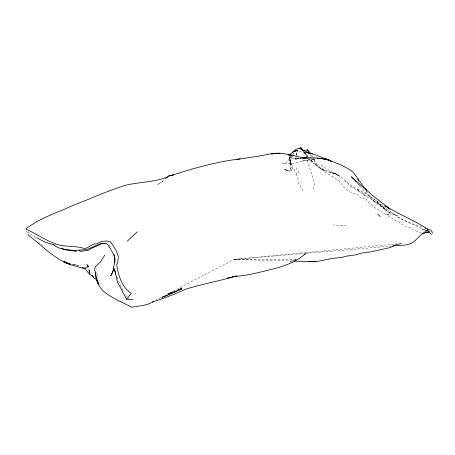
<?xml version="1.0" encoding="UTF-8"?>
<svg xmlns="http://www.w3.org/2000/svg" width="455" height="455" viewBox="0 0 455 455"><rect width="100%" height="100%" fill="white"/><g stroke="black" fill="none" stroke-linecap="round" stroke-linejoin="round"><path stroke-width="0.34" stroke-dasharray="2.27 1.71" d="M97.922 280.166L97.842 276.43L96.09 272.044M296.609 155.018L296.893 152.402L296.455 155.434M290.244 156.571L289.977 158.641L290.512 163.169L289.767 156.935M296.45 155.474L297.377 150.656M290.08 156.873L289.221 160.126L290.415 155.189M296.973 152.198L297.377 150.582M296.103 157.254L295.238 160.274L296.08 157.646M312.955 189.126L314.803 184.002L306.943 158.983M291.911 156.23L290.58 158.653L290.091 164.232L290.893 169.527L288.857 171.046L289.63 171.08L284.728 169.396L287.702 170.835L289.898 171.29L292.406 170.13L292.582 167.406L289.693 160.382L290.04 156.19L290.165 160.86L291.371 164.369L289.693 160.382L290.091 164.232L291.2 159.182L293.577 153.198L292.247 155.621M289.659 158.488L287.065 162.128L285.103 163.863L282.242 163.464C289.596 164.966 296.984 162.327 304.19 160.831L301.904 161.121L309.588 159.853M299.652 152.106L301.068 151.071L303.053 151.407L305.436 152.874M294.976 259.976L296.614 259.077M155.377 300.402L161.673 297.126M166.706 294.504L167.963 293.845M173.179 291.177L234.046 259.413L396.567 243.908M295.995 159.267L301.318 157.834M294.436 260.271L290.159 261.295L294.76 260.26M298.594 158.147L292.628 158.914L298.719 158.033M301.466 158.09L299.447 158.334L301.568 158.152M292.298 261.107L234.046 259.413L303.451 253.543M306.283 253.304L391.272 246.115M290.893 169.527L292.121 169.431M298.685 158.039L297.422 158.135L301.597 158.306M315.053 158.755L316.441 158.676M234.046 259.413L295.983 259.663M346.562 225.845L336.808 225.623L333.231 224.901M71.97 264.389L76.861 265.06L79.483 265.891L73.261 264.708M73.676 264.622L76.861 265.06M314.115 159.597C318.415 170.864 331.479 170.517 339.817 176.58L335.204 173.531L332.69 172.718L336.7 174.316L333.754 173.145C340.3 174.822 344.06 180.771 349.554 184.184C353.04 187.551 357.846 188.683 361.708 191.492C372.457 197.55 382.268 205.114 392.022 212.747M329.579 172.115L335.09 173.486L324.131 167.417L320.616 164.755M421.25 232.71L414.186 230.418L410.2 227.534L404.376 225.993L399.018 222.034L393.763 220.027L392.187 218.138L386.67 214.931M421.961 226.926L410.962 223.195L396.948 216.614M285.666 169.988L287.702 170.835L282.538 168.157M421.415 228.325C413.185 224.378 404.535 221.528 396.794 216.557M338.207 175.016C330.523 171.78 321.196 171.495 315.429 164.471L317.567 166.075L314.928 164.773L308.837 159.176M385.624 209.994L391.061 213.577M386.067 214.578L374.385 207.406L366.758 200.774L366.002 198.061L362.379 199.159L357.215 193.824C349.303 193.802 343.593 187.329 339.424 181.34C330.683 174.72 319.211 170.557 313.876 160.183M35.911 237.356L29.865 233.79L28.039 231.658M389.935 213.008L386.42 210.739L383.229 207.764L385.374 209.63L375.949 203.22L372.696 199.722L375.949 203.22M304.059 151.936L306.625 153.608M369.727 196.031L376.803 201.229L385.089 209.084L376.058 201.804L390.896 213.059M381.882 206.343C376.131 200.644 367.424 198.761 362.203 192.704L365.263 195.821C358.654 190.207 349.861 187.511 344.56 180.282M128.435 298.008L129.391 298.747M38.169 241.918L44.709 247.31M315.634 164.5L310.435 159.824L313.705 162.799M303.474 151.703L305.254 153.454L303.826 151.959M374.96 202.162L366.326 193.602L358.512 184.372M289.96 167.605L290.933 168.663M125.836 295.363L127.07 296.791M357.238 182.921L359.962 186.106L357.732 183.445M310.901 160.467L311.703 161.406L310.492 159.881M369.978 196.242L366.508 191.726L367.1 192.88L366.156 191.049M307.119 157.328L303.536 151.959M307.705 156.196L305.134 152.482M304.452 152.01L307.33 156.583M306.926 155.57L307.58 156.543M109.393 245.33L110.701 247.429M310.253 154.478L311.664 156.804M297.94 182L303.058 191.06M296.154 167.741L300.135 174.885M293.941 168.936L297.65 175.744M311.55 154.979L312.528 156.827M26.6 230.776L28 233.756M295.852 173.981L299.009 181.136M122.884 290.33L118.584 281.287L116.52 275.889M116.474 276.037L117.498 278.505M290.267 163.618L292.07 168.538M304.714 152.601L306.721 158.346M162.566 181.192L157.396 184.741L163.254 180.726L162.566 181.192M309.502 159.608L305.373 160.689L309.502 159.608M324.574 170.659L320.121 168.071L324.574 170.659M359.535 191.902L357.01 188.882L359.535 191.902"/><path stroke-width="0.68" d="M114.666 262.7L114.859 257.905L113.847 254.243M87.826 265.976L87.041 267.767L82.503 268.149L69.66 264.469L63.842 261.301L68.472 263.906L70.57 264.196M290.233 155.633C290.722 151.76 295.028 151.344 297.962 150.161L292.775 152.021L295.67 149.433L301.056 147.767L303.525 150.531M290.404 155.149L290.825 153.961M104.826 255.079L100.333 262.069L95.51 266.471L94.418 269.275L95.897 273.637M114.575 268.956L117.316 281.833L126.598 299.231L131.302 293.276C121.548 287.122 118.533 275.554 116.707 264.861L117.612 262.518L118.431 256.978L116.258 250.569L110.798 242.117C106.169 240.069 100.913 241.082 96.796 243.829C91.825 243.328 89.038 248.089 84.471 248.566C77.066 246.132 69.206 246.633 61.596 245.563C48.486 242.822 37.822 234.319 25.759 228.99C37.429 219.987 51.409 214.595 64.968 209.027C72.999 205.211 81.331 202.122 89.595 198.886C100.919 193.887 112.544 189.604 124.266 185.623C138.462 181.869 153.665 182.489 167.383 177.075L165.842 178.189M425.436 228.126L427.666 228.956L427.927 230.645C421.91 232.42 418.839 237.828 414.078 241.412C408.05 246.411 399.882 244.909 392.688 245.996M137.342 231.828L127.286 241.133M165.825 178.127L168.35 176.113L173.173 174.97L168.35 176.113M179.082 289.824L181.949 288.072M304.02 254.322L305.823 253.378C296.814 261.619 285.262 265.737 273.671 268.842C260.158 272.033 246.684 275.98 232.721 276.555L236.975 275.997L227.017 278.124M153.727 301.329C147.255 305.732 139.287 305.732 131.893 307.233C123.379 302.808 114.421 299.293 106.612 293.663C99.565 289.039 95.601 280.399 95.322 272.033M303.656 150.69L299.868 148.358L301.056 147.767M166.405 295.437L161.94 297.388L167.224 295.414L181.716 288.749L177.774 290.193M167.679 294.88L169.596 294.044M170.87 293.486L175.334 291.536M177.888 290.421L181.716 288.749L174.868 291.86L168.589 293.56L173.179 291.877M171.29 175.425C193.756 168.27 216.711 161.633 240.183 158.909M271.868 153.995C286.161 151.202 300.038 159.125 314.394 159.159L312.767 159.313M386.773 214.675L389.224 213.958M421.774 233.859L429.446 231.606M234.024 276.623C218.042 281.366 201.576 284.17 185.674 289.198C174.851 294.226 163.584 298.457 152.232 302.046M271.749 153.955L273.722 153.437L271.68 153.841M401.515 243.436L395.913 244.87L389.895 247.639L370.194 251.99L362.123 252.997L355.873 254.845L347 256.057L341.409 257.462L332.855 258.36L315.69 261.784L308.638 261.585M310.481 153.477L307.426 149.826L303.502 150.622M274.917 153.528L276.839 153.204L270.987 153.762L260.038 155.929L236.276 159.495M302.143 158.004L307.165 157.538L316.532 157.925L325.16 158.863L328.283 159.563L330.512 160.973L323.92 158.482L324.995 159.023M53.622 244.847L57.148 247.179L60.049 248.367L65.526 249.476L74.956 250.529L86.791 249.556L101.306 243.334L106.459 243.726L107.949 244.574C110.952 250.256 116.525 256.125 114.535 263.013C113.443 267.421 113.471 272.079 110.673 275.963L112.88 271.732L114.029 268.188L113.579 269.4L115.047 271.516L115.832 274.12M302.274 158.09L305.805 157.783L302.603 157.817M425.442 232.448L428.934 232.232M318.528 158.55L325.16 158.863L329.921 160.74M104.94 243.374L101.801 243.505C97.677 246.456 92.365 247.054 88.463 250.318L80.108 251.376L79.671 250.068M318.096 158.516L323.164 158.71L321.844 158.658M317.488 158.533L318.892 158.562M321.696 158.619L328.283 159.563L322.345 158.403L326.673 159.466M294.391 261.164L315.69 261.784M319.871 158.579L317.897 158.499L325.16 158.863M126.598 299.231L132.957 299.674M70.497 264.179C54.236 259.327 42.144 245.541 28.841 235.548L28.284 234.353M422.189 229.405L427.927 230.645L431.454 234.444M69.194 263.832L65.287 262.785L63.632 261.864L68 263.337M55.095 245.285L45.301 242.196L36.519 237.709M61.561 248.595L66.271 250.057L76.224 251.24L74.956 250.529M82.304 267.705L85.312 268.649L87.303 271.629L89.47 273.95L93.531 277.146L91.688 275.383L94.202 278.557L96.46 279.336M427.666 228.956L431.067 230.338L432.108 231.8L432.25 233.472M392.051 213.497L397.175 215.915M331.24 161.337L328.703 160.058L342.257 165.512L350.179 169.908L352.779 172.053L355.73 175.556L365.206 189.212M324.95 158.977C319.12 155.599 312.557 153.625 305.925 152.544L312.539 153.938L302.154 150.161L303.075 150.844M299.868 148.358L303.684 150.69M425.783 228.029C412.748 219.498 397.971 214.009 384.902 205.592L390.043 209.095L372.361 195.303L364.882 188.58L366.628 190.304M377.804 214.339L380.238 216.5M366.582 190.207L351.448 176.745L356.379 182M307.426 149.826L309.19 152.738M358.563 180.169L357.897 178.934L358.529 180.135M95.641 273.609L96.705 280.183L98.047 283.385L96.005 277.652L96.705 280.183L98.889 284.307M96.705 280.183L97.711 282.134M97.848 282.18L98.729 284.955M278.011 153.255L274.246 153.454L280.03 153.238L278.011 153.255M291.974 155.4L288.026 154.768L293.304 155.741L291.974 155.4M87.667 265.305L86.746 264.685L88.799 267.051L87.667 265.305M89.737 273.967L89.038 269.912L89.737 273.967"/></g></svg>
